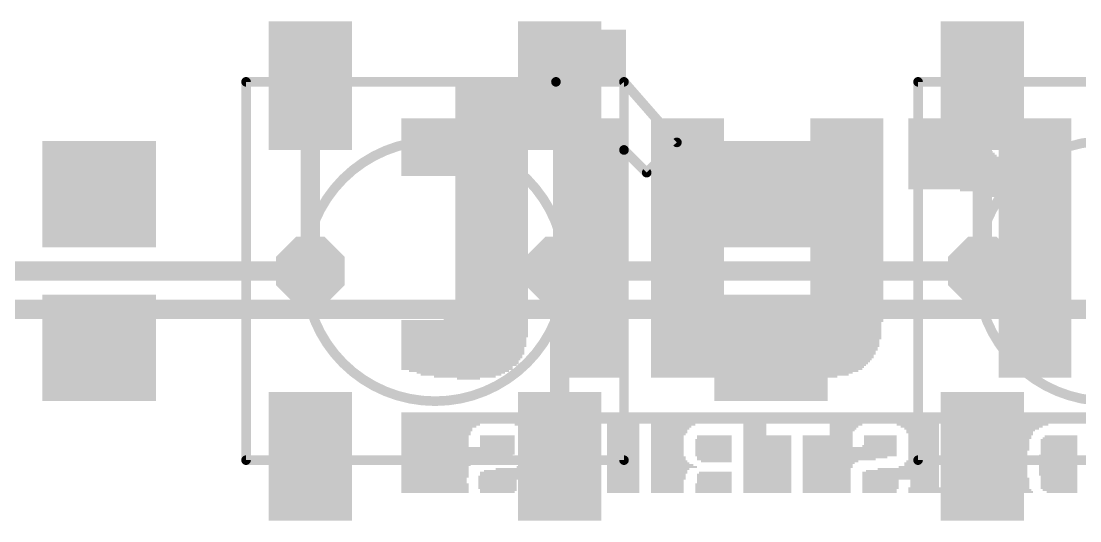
# Model space of a CAD drawing. Extents: x -0.4 to 69.2, y -1 to 53.5.
# Drawn here: x 15.61 to 29.61, y 23.88 to 30.48 of the extents above; entities that cross this region are included whole.
import ezdxf

# ---------------------------------------------------------------- set-up
doc = ezdxf.new("R2010")
doc.units = 0
for name, color, linetype in [('1', 12, 'CONTINUOUS'), ('16', 132, 'CONTINUOUS'), ('18', 110, 'CONTINUOUS'), ('21', 40, 'CONTINUOUS'), ('22', 6, 'CONTINUOUS'), ('29', 253, 'CONTINUOUS')]:
    doc.layers.add(name, color=color, linetype=linetype)

# ---------------------------------------------------------------- blocks, each defined once
blk = doc.blocks.new('RECT')
blk.add_solid([(-0.5, -0.5), (0.5, -0.5), (-0.5, 0.5), (0.5, 0.5)])
blk = doc.blocks.new('OCTAGONV')
at = {"const_width": 0.5}
blk.add_lwpolyline([(-0.25, -0.1036), (-0.25, 0.1036), (-0.1036, 0.25), (0.1036, 0.25), (0.25, 0.1036), (0.25, -0.1036), (0.1036, -0.25), (-0.1036, -0.25), (-0.25, -0.1036), (-0.25, 0.1036)], dxfattribs=at)

msp = doc.modelspace()

# ---------------------------------------------------------------- linework, layer by layer
at = {"layer": '1', "const_width": 0.254}
for points in [[(19.432, 29.628), (19.432, 27.178)], [(28.322, 29.628), (28.322, 27.178)], [(22.732, 24.728), (22.732, 27.178)], [(0, 26.67), (68.834, 26.67)]]:
    msp.add_lwpolyline(points, dxfattribs=at)
at = {"layer": '1', "const_width": 0.127}
for points in [[(19.4955, 29.628, 1), (19.3685, 29.628)], [(28.3855, 29.628, 1), (28.2585, 29.628)], [(19.3685, 27.178, 1), (19.4955, 27.178)], [(22.7955, 27.178, 1), (22.6685, 27.178)], [(28.2585, 27.178, 1), (28.3855, 27.178)], [(22.6685, 24.728, 1), (22.7955, 24.728)]]:
    msp.add_lwpolyline(points, format="xyb", dxfattribs=at)
at = {"layer": '16', "const_width": 0.254}
for points in [[(19.432, 27.178), (13.842, 27.178)], [(28.322, 27.178), (22.732, 27.178)]]:
    msp.add_lwpolyline(points, dxfattribs=at)
at = {"layer": '16', "const_width": 0.127}
for points in [[(19.432, 27.1145, 1), (19.432, 27.2415)], [(22.732, 27.2415, 1), (22.732, 27.1145)], [(28.322, 27.1145, 1), (28.322, 27.2415)]]:
    msp.add_lwpolyline(points, format="xyb", dxfattribs=at)
at = {"layer": '21'}
for points, const_width in [([(18.582, 24.678), (18.582, 29.678)], 0.127), ([(18.582, 29.678), (22.682, 29.678)], 0.127), ([(22.682, 29.678), (23.582, 29.678)], 0.127), ([(22.682, 29.678), (23.582, 28.778)], 0.127), ([(23.582, 29.678), (23.582, 28.778)], 0.127), ([(24.282, 28.878), (23.582, 29.678)], 0.127), ([(27.472, 24.678), (27.472, 29.678)], 0.127), ([(27.472, 29.678), (31.572, 29.678)], 0.127), ([(23.882, 28.478), (24.282, 28.878)], 0.127), ([(23.582, 28.778), (23.582, 24.678)], 0.127), ([(23.582, 28.778), (23.882, 28.478)], 0.127), ([(16.129, 27.178), (17.145, 27.178)], 0.2032), ([(25.019, 27.178), (26.035, 27.178)], 0.2032), ([(23.582, 24.678), (18.582, 24.678)], 0.127), ([(32.472, 24.678), (27.472, 24.678)], 0.127)]:
    msp.add_lwpolyline(points, dxfattribs=dict(at, const_width=const_width))
for points, const_width in [([(18.6137, 29.678, 1), (18.5503, 29.678)], 0.0635), ([(18.582, 29.7097, 1), (18.582, 29.6463)], 0.0635), ([(22.7045, 29.7005, 1), (22.6595, 29.6555)], 0.0635), ([(22.682, 29.7097, 1), (22.682, 29.6463)], 0.0635), ([(22.682, 29.6463, 1), (22.682, 29.7097)], 0.0635), ([(23.6059, 29.6989, 1), (23.5581, 29.6571)], 0.0635), ([(23.6137, 29.678, 1), (23.5503, 29.678)], 0.0635), ([(23.582, 29.6463, 1), (23.582, 29.7097)], 0.0635), ([(27.5038, 29.678, 1), (27.4403, 29.678)], 0.0635), ([(27.472, 29.7097, 1), (27.472, 29.6463)], 0.0635), ([(21.082, 25.4575, 1), (21.082, 28.8985, 1), (21.082, 25.4575)], 0.127), ([(24.2581, 28.8571, 1), (24.3059, 28.8989)], 0.0635), ([(24.3045, 28.8555, 1), (24.2595, 28.9005)], 0.0635), ([(29.972, 25.4575, 1), (29.972, 28.8985, 1), (29.972, 25.4575)], 0.127), ([(23.6045, 28.8005, 1), (23.5595, 28.7555)], 0.0635), ([(23.6137, 28.778, 1), (23.5503, 28.778)], 0.0635), ([(23.5503, 28.778, 1), (23.6137, 28.778)], 0.0635), ([(23.5595, 28.7555, 1), (23.6045, 28.8005)], 0.0635), ([(23.8595, 28.5005, 1), (23.9045, 28.4555)], 0.0635), ([(23.8595, 28.4555, 1), (23.9045, 28.5005)], 0.0635), ([(16.129, 27.2288, 1), (16.129, 27.1272)], 0.1016), ([(17.145, 27.1272, 1), (17.145, 27.2288)], 0.1016), ([(25.019, 27.2288, 1), (25.019, 27.1272)], 0.1016), ([(26.035, 27.1272, 1), (26.035, 27.2288)], 0.1016), ([(18.582, 24.7097, 1), (18.582, 24.6463)], 0.0635), ([(18.5503, 24.678, 1), (18.6137, 24.678)], 0.0635), ([(23.5503, 24.678, 1), (23.6137, 24.678)], 0.0635), ([(23.582, 24.6463, 1), (23.582, 24.7097)], 0.0635), ([(27.472, 24.7097, 1), (27.472, 24.6463)], 0.0635), ([(27.4403, 24.678, 1), (27.5038, 24.678)], 0.0635)]:
    msp.add_lwpolyline(points, format="xyb", dxfattribs=dict(at, const_width=const_width))

# ---------------------------------------------------------------- block references
at = {"layer": '1', "rotation": 90}
for p, xscale, yscale in [((19.432, 29.628), 1.5, 0.9), ((22.732, 29.628), 1.5, 0.9), ((28.322, 29.628), 1.5, 0.9), ((16.637, 28.194), 1.2, 1.3), ((25.527, 28.194), 1.2, 1.3), ((16.637, 26.162), 1.2, 1.3), ((25.527, 26.162), 1.2, 1.3), ((19.432, 24.728), 1.5, 0.9), ((22.732, 24.728), 1.5, 0.9), ((28.322, 24.728), 1.5, 0.9)]:
    msp.add_blockref('RECT', p, dxfattribs=dict(at, xscale=xscale, yscale=yscale))
at = {"layer": '18', "xscale": 0.9064, "yscale": 0.9064}
for p in [(19.432, 27.178), (19.432, 27.178), (22.732, 27.178), (22.732, 27.178), (28.322, 27.178), (28.322, 27.178)]:
    msp.add_blockref('OCTAGONV', p, dxfattribs=at)
at = {"layer": '22', "yscale": 0.0254, "rotation": 180}
for p, xscale in [((23.1267, 30.353), 0.9652), ((23.1267, 30.3276), 0.9652), ((23.1267, 30.3022), 0.9652), ((23.1267, 30.2768), 0.9652), ((23.1267, 30.2514), 0.9652), ((23.1267, 30.226), 0.9652), ((23.1267, 30.2006), 0.9652), ((23.1267, 30.1752), 0.9652), ((23.1267, 30.1498), 0.9652), ((23.1267, 30.1244), 0.9652), ((23.1267, 30.099), 0.9652), ((23.1267, 30.0736), 0.9652), ((23.1267, 30.0482), 0.9652), ((23.1267, 30.0228), 0.9652), ((23.1267, 29.9974), 0.9652), ((23.1267, 29.972), 0.9652), ((23.1267, 29.9466), 0.9652), ((23.1267, 29.9212), 0.9652), ((23.1267, 29.8958), 0.9652), ((23.1267, 29.8704), 0.9652), ((23.1267, 29.845), 0.9652), ((23.1267, 29.8196), 0.9652), ((23.1267, 29.7942), 0.9652), ((23.1267, 29.7688), 0.9652), ((23.1267, 29.7434), 0.9652), ((23.1267, 29.718), 0.9652), ((23.1267, 29.6926), 0.9652), ((21.8313, 29.6672), 0.9652), ((21.8313, 29.6418), 0.9652), ((21.8313, 29.6164), 0.9652), ((21.8313, 29.591), 0.9652), ((21.8313, 29.5656), 0.9652), ((21.8313, 29.5402), 0.9652), ((23.1267, 29.6672), 0.9652), ((21.8313, 29.5148), 0.9652), ((21.8313, 29.4894), 0.9652), ((21.8313, 29.464), 0.9652), ((21.8313, 29.4386), 0.9652), ((21.8313, 29.4132), 0.9652), ((21.8313, 29.3878), 0.9652), ((21.8313, 29.3624), 0.9652), ((21.8313, 29.337), 0.9652), ((21.8313, 29.3116), 0.9652), ((21.8313, 29.2862), 0.9652), ((21.8313, 29.2608), 0.9652), ((21.4757, 29.1846), 1.6764), ((21.4757, 29.1592), 1.6764), ((21.4757, 29.1338), 1.6764), ((21.8313, 29.2354), 0.9652), ((21.8313, 29.21), 0.9652), ((23.1267, 29.1846), 0.9652), ((23.1267, 29.1592), 0.9652), ((23.1267, 29.1338), 0.9652), ((24.4221, 29.1846), 0.9652), ((24.4221, 29.1592), 0.9652), ((24.4221, 29.1338), 0.9652), ((26.5303, 29.1846), 0.9652), ((26.5303, 29.1592), 0.9652), ((26.5303, 29.1338), 0.9652), ((27.6352, 29.1846), 0.5842), ((27.6479, 29.1592), 0.6096), ((27.686, 29.1338), 0.6858), ((29.0195, 29.1846), 0.9652), ((29.0195, 29.1592), 0.9652), ((29.0195, 29.1338), 0.9652), ((21.4757, 29.1084), 1.6764), ((21.4757, 29.083), 1.6764), ((21.4757, 29.0576), 1.6764), ((21.4757, 29.0322), 1.6764), ((21.4757, 29.0068), 1.6764), ((21.4757, 28.9814), 1.6764), ((23.1267, 29.1084), 0.9652), ((23.1267, 29.083), 0.9652), ((23.1267, 29.0576), 0.9652), ((23.1267, 29.0322), 0.9652), ((23.1267, 29.0068), 0.9652), ((23.1267, 28.9814), 0.9652), ((24.4221, 29.1084), 0.9652), ((24.4221, 29.083), 0.9652), ((24.4221, 29.0576), 0.9652), ((24.4221, 29.0322), 0.9652), ((24.4221, 29.0068), 0.9652), ((24.4221, 28.9814), 0.9652), ((26.5303, 29.1084), 0.9652), ((26.5303, 29.083), 0.9652), ((26.5303, 29.0576), 0.9652), ((26.5303, 29.0322), 0.9652), ((26.5303, 29.0068), 0.9652), ((26.5303, 28.9814), 0.9652), ((27.7114, 29.1084), 0.7366), ((27.7241, 29.083), 0.762), ((27.7495, 29.0576), 0.8128), ((27.7495, 29.0322), 0.8128), ((27.7622, 29.0068), 0.8382), ((27.7876, 28.9814), 0.889), ((29.0195, 29.1084), 0.9652), ((29.0195, 29.083), 0.9652), ((29.0195, 29.0576), 0.9652), ((29.0195, 29.0322), 0.9652), ((29.0195, 29.0068), 0.9652), ((29.0195, 28.9814), 0.9652), ((21.4757, 28.956), 1.6764), ((21.4757, 28.9306), 1.6764), ((21.4757, 28.9052), 1.6764), ((21.4757, 28.8798), 1.6764), ((21.4757, 28.8544), 1.6764), ((23.1267, 28.956), 0.9652), ((23.1267, 28.9306), 0.9652), ((23.1267, 28.9052), 0.9652), ((23.1267, 28.8798), 0.9652), ((23.1267, 28.8544), 0.9652), ((24.4221, 28.956), 0.9652), ((24.4221, 28.9306), 0.9652), ((24.4221, 28.9052), 0.9652), ((24.4221, 28.8798), 0.9652), ((24.4221, 28.8544), 0.9652), ((26.5303, 28.956), 0.9652), ((26.5303, 28.9306), 0.9652), ((26.5303, 28.9052), 0.9652), ((26.5303, 28.8798), 0.9652), ((26.5303, 28.8544), 0.9652), ((27.8003, 28.956), 0.9144), ((27.813, 28.9306), 0.9398), ((27.8257, 28.9052), 0.9652), ((27.8384, 28.8798), 0.9906), ((27.8511, 28.8544), 1.016), ((29.0195, 28.956), 0.9652), ((29.0195, 28.9306), 0.9652), ((29.0195, 28.9052), 0.9652), ((29.0195, 28.8798), 0.9652), ((29.0195, 28.8544), 0.9652), ((21.4757, 28.829), 1.6764), ((21.4757, 28.8036), 1.6764), ((21.4757, 28.7782), 1.6764), ((21.4757, 28.7528), 1.6764), ((21.4757, 28.7274), 1.6764), ((21.4757, 28.702), 1.6764), ((23.1267, 28.829), 0.9652), ((23.1267, 28.8036), 0.9652), ((23.1267, 28.7782), 0.9652), ((23.1267, 28.7528), 0.9652), ((23.1267, 28.7274), 0.9652), ((23.1267, 28.702), 0.9652), ((24.4221, 28.829), 0.9652), ((24.4221, 28.8036), 0.9652), ((24.4221, 28.7782), 0.9652), ((24.4221, 28.7528), 0.9652), ((24.4221, 28.7274), 0.9652), ((24.4221, 28.702), 0.9652), ((26.5303, 28.829), 0.9652), ((26.5303, 28.8036), 0.9652), ((26.5303, 28.7782), 0.9652), ((26.5303, 28.7528), 0.9652), ((26.5303, 28.7274), 0.9652), ((26.5303, 28.702), 0.9652), ((27.8638, 28.829), 1.0414), ((27.8765, 28.8036), 1.0668), ((27.8892, 28.7782), 1.0922), ((27.9019, 28.7528), 1.1176), ((27.9146, 28.7274), 1.143), ((27.9273, 28.702), 1.1684), ((29.0195, 28.829), 0.9652), ((29.0195, 28.8036), 0.9652), ((29.0195, 28.7782), 0.9652), ((29.0195, 28.7528), 0.9652), ((29.0195, 28.7274), 0.9652), ((29.0195, 28.702), 0.9652), ((21.4757, 28.6766), 1.6764), ((21.4757, 28.6512), 1.6764), ((21.4757, 28.6258), 1.6764), ((21.4757, 28.6004), 1.6764), ((21.4757, 28.575), 1.6764), ((23.1267, 28.6766), 0.9652), ((23.1267, 28.6512), 0.9652), ((23.1267, 28.6258), 0.9652), ((23.1267, 28.6004), 0.9652), ((23.1267, 28.575), 0.9652), ((24.4221, 28.6766), 0.9652), ((24.4221, 28.6512), 0.9652), ((24.4221, 28.6258), 0.9652), ((24.4221, 28.6004), 0.9652), ((24.4221, 28.575), 0.9652), ((26.5303, 28.6766), 0.9652), ((26.5303, 28.6512), 0.9652), ((26.5303, 28.6258), 0.9652), ((26.5303, 28.6004), 0.9652), ((26.5303, 28.575), 0.9652), ((28.4226, 28.6766), 2.159), ((28.4226, 28.6512), 2.159), ((28.4226, 28.6258), 2.159), ((28.4226, 28.6004), 2.159), ((28.4226, 28.575), 2.159), ((21.4757, 28.5496), 1.6764), ((21.4757, 28.5242), 1.6764), ((21.4757, 28.4988), 1.6764), ((21.4757, 28.4734), 1.6764), ((21.4757, 28.448), 1.6764), ((21.8313, 28.4226), 0.9652), ((23.1267, 28.5496), 0.9652), ((23.1267, 28.5242), 0.9652), ((23.1267, 28.4988), 0.9652), ((23.1267, 28.4734), 0.9652), ((23.1267, 28.448), 0.9652), ((23.1267, 28.4226), 0.9652), ((24.4221, 28.5496), 0.9652), ((24.4221, 28.5242), 0.9652), ((24.4221, 28.4988), 0.9652), ((24.4221, 28.4734), 0.9652), ((24.4221, 28.448), 0.9652), ((24.4221, 28.4226), 0.9652), ((26.5303, 28.5496), 0.9652), ((26.5303, 28.5242), 0.9652), ((26.5303, 28.4988), 0.9652), ((26.5303, 28.4734), 0.9652), ((26.5303, 28.448), 0.9652), ((26.5303, 28.4226), 0.9652), ((28.4226, 28.5496), 2.159), ((28.4226, 28.5242), 2.159), ((28.4226, 28.4988), 2.159), ((28.4226, 28.4734), 2.159), ((28.4226, 28.448), 2.159), ((28.4226, 28.4226), 2.159), ((21.8313, 28.3972), 0.9652), ((21.8313, 28.3718), 0.9652), ((21.8313, 28.3464), 0.9652), ((21.8313, 28.321), 0.9652), ((21.8313, 28.2956), 0.9652), ((23.1267, 28.3972), 0.9652), ((23.1267, 28.3718), 0.9652), ((23.1267, 28.3464), 0.9652), ((23.1267, 28.321), 0.9652), ((23.1267, 28.2956), 0.9652), ((24.4221, 28.3972), 0.9652), ((24.4221, 28.3718), 0.9652), ((24.4221, 28.3464), 0.9652), ((24.4221, 28.321), 0.9652), ((24.4221, 28.2956), 0.9652), ((26.5303, 28.3972), 0.9652), ((26.5303, 28.3718), 0.9652), ((26.5303, 28.3464), 0.9652), ((26.5303, 28.321), 0.9652), ((26.5303, 28.2956), 0.9652), ((28.4226, 28.3972), 2.159), ((28.4226, 28.3718), 2.159), ((28.4226, 28.3464), 2.159), ((28.4226, 28.321), 2.159), ((28.4226, 28.2956), 2.159), ((21.8313, 28.2702), 0.9652), ((21.8313, 28.2448), 0.9652), ((21.8313, 28.2194), 0.9652), ((21.8313, 28.194), 0.9652), ((21.8313, 28.1686), 0.9652), ((21.8313, 28.1432), 0.9652), ((23.1267, 28.2702), 0.9652), ((23.1267, 28.2448), 0.9652), ((23.1267, 28.2194), 0.9652), ((23.1267, 28.194), 0.9652), ((23.1267, 28.1686), 0.9652), ((23.1267, 28.1432), 0.9652), ((24.4221, 28.2702), 0.9652), ((24.4221, 28.2448), 0.9652), ((24.4221, 28.2194), 0.9652), ((24.4221, 28.194), 0.9652), ((24.4221, 28.1686), 0.9652), ((24.4221, 28.1432), 0.9652), ((26.5303, 28.2702), 0.9652), ((26.5303, 28.2448), 0.9652), ((26.5303, 28.2194), 0.9652), ((26.5303, 28.194), 0.9652), ((26.5303, 28.1686), 0.9652), ((26.5303, 28.1432), 0.9652), ((28.4226, 28.2702), 2.159), ((28.7655, 28.2448), 1.4732), ((28.8671, 28.2194), 1.27), ((28.8925, 28.194), 1.2192), ((28.9433, 28.1686), 1.1176), ((28.9941, 28.1432), 1.016), ((21.8313, 28.1178), 0.9652), ((21.8313, 28.0924), 0.9652), ((21.8313, 28.067), 0.9652), ((21.8313, 28.0416), 0.9652), ((21.8313, 28.0162), 0.9652), ((23.1267, 28.1178), 0.9652), ((23.1267, 28.0924), 0.9652), ((23.1267, 28.067), 0.9652), ((23.1267, 28.0416), 0.9652), ((23.1267, 28.0162), 0.9652), ((24.4221, 28.1178), 0.9652), ((24.4221, 28.0924), 0.9652), ((24.4221, 28.067), 0.9652), ((24.4221, 28.0416), 0.9652), ((24.4221, 28.0162), 0.9652), ((26.5303, 28.1178), 0.9652), ((26.5303, 28.0924), 0.9652), ((26.5303, 28.067), 0.9652), ((26.5303, 28.0416), 0.9652), ((26.5303, 28.0162), 0.9652), ((29.0068, 28.1178), 0.9906), ((29.0195, 28.0924), 0.9652), ((29.0195, 28.067), 0.9652), ((29.0195, 28.0416), 0.9652), ((29.0195, 28.0162), 0.9652), ((21.8313, 27.9908), 0.9652), ((21.8313, 27.9654), 0.9652), ((21.8313, 27.94), 0.9652), ((21.8313, 27.9146), 0.9652), ((21.8313, 27.8892), 0.9652), ((21.8313, 27.8638), 0.9652), ((23.1267, 27.9908), 0.9652), ((23.1267, 27.9654), 0.9652), ((23.1267, 27.94), 0.9652), ((23.1267, 27.9146), 0.9652), ((23.1267, 27.8892), 0.9652), ((23.1267, 27.8638), 0.9652), ((24.4221, 27.9908), 0.9652), ((24.4221, 27.9654), 0.9652), ((24.4221, 27.94), 0.9652), ((24.4221, 27.9146), 0.9652), ((24.4221, 27.8892), 0.9652), ((24.4221, 27.8638), 0.9652), ((26.5303, 27.9908), 0.9652), ((26.5303, 27.9654), 0.9652), ((26.5303, 27.94), 0.9652), ((26.5303, 27.9146), 0.9652), ((26.5303, 27.8892), 0.9652), ((26.5303, 27.8638), 0.9652), ((29.0195, 27.9908), 0.9652), ((29.0195, 27.9654), 0.9652), ((29.0195, 27.94), 0.9652), ((29.0195, 27.9146), 0.9652), ((29.0195, 27.8892), 0.9652), ((29.0195, 27.8638), 0.9652), ((21.8313, 27.8384), 0.9652), ((21.8313, 27.813), 0.9652), ((21.8313, 27.7876), 0.9652), ((21.8313, 27.7622), 0.9652), ((21.8313, 27.7368), 0.9652), ((23.1267, 27.8384), 0.9652), ((23.1267, 27.813), 0.9652), ((23.1267, 27.7876), 0.9652), ((23.1267, 27.7622), 0.9652), ((23.1267, 27.7368), 0.9652), ((24.4221, 27.8384), 0.9652), ((24.4221, 27.813), 0.9652), ((24.4221, 27.7876), 0.9652), ((24.4221, 27.7622), 0.9652), ((24.4221, 27.7368), 0.9652), ((26.5303, 27.8384), 0.9652), ((26.5303, 27.813), 0.9652), ((26.5303, 27.7876), 0.9652), ((26.5303, 27.7622), 0.9652), ((26.5303, 27.7368), 0.9652), ((29.0195, 27.8384), 0.9652), ((29.0195, 27.813), 0.9652), ((29.0195, 27.7876), 0.9652), ((29.0195, 27.7622), 0.9652), ((29.0195, 27.7368), 0.9652), ((21.8313, 27.7114), 0.9652), ((21.8313, 27.686), 0.9652), ((21.8313, 27.6606), 0.9652), ((21.8313, 27.6352), 0.9652), ((21.8313, 27.6098), 0.9652), ((21.8313, 27.5844), 0.9652), ((23.1267, 27.7114), 0.9652), ((23.1267, 27.686), 0.9652), ((23.1267, 27.6606), 0.9652), ((23.1267, 27.6352), 0.9652), ((23.1267, 27.6098), 0.9652), ((23.1267, 27.5844), 0.9652), ((24.4221, 27.7114), 0.9652), ((24.4221, 27.686), 0.9652), ((24.4221, 27.6606), 0.9652), ((24.4221, 27.6352), 0.9652), ((24.4221, 27.6098), 0.9652), ((24.4221, 27.5844), 0.9652), ((26.5303, 27.7114), 0.9652), ((26.5303, 27.686), 0.9652), ((26.5303, 27.6606), 0.9652), ((26.5303, 27.6352), 0.9652), ((26.5303, 27.6098), 0.9652), ((26.5303, 27.5844), 0.9652), ((29.0195, 27.7114), 0.9652), ((29.0195, 27.686), 0.9652), ((29.0195, 27.6606), 0.9652), ((29.0195, 27.6352), 0.9652), ((29.0195, 27.6098), 0.9652), ((29.0195, 27.5844), 0.9652), ((21.8313, 27.559), 0.9652), ((21.8313, 27.5336), 0.9652), ((21.8313, 27.5082), 0.9652), ((21.8313, 27.4828), 0.9652), ((21.8313, 27.4574), 0.9652), ((23.1267, 27.559), 0.9652), ((23.1267, 27.5336), 0.9652), ((23.1267, 27.5082), 0.9652), ((23.1267, 27.4828), 0.9652), ((23.1267, 27.4574), 0.9652), ((24.4221, 27.559), 0.9652), ((24.4221, 27.5336), 0.9652), ((24.4221, 27.5082), 0.9652), ((24.4221, 27.4828), 0.9652), ((24.4221, 27.4574), 0.9652), ((26.5303, 27.559), 0.9652), ((26.5303, 27.5336), 0.9652), ((26.5303, 27.5082), 0.9652), ((26.5303, 27.4828), 0.9652), ((26.5303, 27.4574), 0.9652), ((29.0195, 27.559), 0.9652), ((29.0195, 27.5336), 0.9652), ((29.0195, 27.5082), 0.9652), ((29.0195, 27.4828), 0.9652), ((29.0195, 27.4574), 0.9652), ((21.8313, 27.432), 0.9652), ((21.8313, 27.4066), 0.9652), ((21.8313, 27.3812), 0.9652), ((21.8313, 27.3558), 0.9652), ((21.8313, 27.3304), 0.9652), ((21.8313, 27.305), 0.9652), ((23.1267, 27.432), 0.9652), ((23.1267, 27.4066), 0.9652), ((23.1267, 27.3812), 0.9652), ((23.1267, 27.3558), 0.9652), ((23.1267, 27.3304), 0.9652), ((23.1267, 27.305), 0.9652), ((24.4221, 27.432), 0.9652), ((24.4221, 27.4066), 0.9652), ((24.4221, 27.3812), 0.9652), ((24.4221, 27.3558), 0.9652), ((24.4221, 27.3304), 0.9652), ((24.4221, 27.305), 0.9652), ((26.5303, 27.432), 0.9652), ((26.5303, 27.4066), 0.9652), ((26.5303, 27.3812), 0.9652), ((26.5303, 27.3558), 0.9652), ((26.5303, 27.3304), 0.9652), ((26.5303, 27.305), 0.9652), ((29.0195, 27.432), 0.9652), ((29.0195, 27.4066), 0.9652), ((29.0195, 27.3812), 0.9652), ((29.0195, 27.3558), 0.9652), ((29.0195, 27.3304), 0.9652), ((29.0195, 27.305), 0.9652), ((21.8313, 27.2796), 0.9652), ((21.8313, 27.2542), 0.9652), ((21.8313, 27.2288), 0.9652), ((21.8313, 27.2034), 0.9652), ((21.8313, 27.178), 0.9652), ((23.1267, 27.2796), 0.9652), ((23.1267, 27.2542), 0.9652), ((23.1267, 27.2288), 0.9652), ((23.1267, 27.2034), 0.9652), ((23.1267, 27.178), 0.9652), ((24.4221, 27.2796), 0.9652), ((24.4221, 27.2542), 0.9652), ((24.4221, 27.2288), 0.9652), ((24.4221, 27.2034), 0.9652), ((24.4221, 27.178), 0.9652), ((26.5303, 27.2796), 0.9652), ((26.5303, 27.2542), 0.9652), ((26.5303, 27.2288), 0.9652), ((26.5303, 27.2034), 0.9652), ((26.5303, 27.178), 0.9652), ((29.0195, 27.2796), 0.9652), ((29.0195, 27.2542), 0.9652), ((29.0195, 27.2288), 0.9652), ((29.0195, 27.2034), 0.9652), ((29.0195, 27.178), 0.9652), ((21.8313, 27.1526), 0.9652), ((21.8313, 27.1272), 0.9652), ((21.8313, 27.1018), 0.9652), ((21.8313, 27.0764), 0.9652), ((21.8313, 27.051), 0.9652), ((21.8313, 27.0256), 0.9652), ((23.1267, 27.1526), 0.9652), ((23.1267, 27.1272), 0.9652), ((23.1267, 27.1018), 0.9652), ((23.1267, 27.0764), 0.9652), ((23.1267, 27.051), 0.9652), ((23.1267, 27.0256), 0.9652), ((24.4221, 27.1526), 0.9652), ((24.4221, 27.1272), 0.9652), ((24.4221, 27.1018), 0.9652), ((24.4221, 27.0764), 0.9652), ((24.4221, 27.051), 0.9652), ((24.4221, 27.0256), 0.9652), ((26.5303, 27.1526), 0.9652), ((26.5303, 27.1272), 0.9652), ((26.5303, 27.1018), 0.9652), ((26.5303, 27.0764), 0.9652), ((26.5303, 27.051), 0.9652), ((26.5303, 27.0256), 0.9652), ((29.0195, 27.1526), 0.9652), ((29.0195, 27.1272), 0.9652), ((29.0195, 27.1018), 0.9652), ((29.0195, 27.0764), 0.9652), ((29.0195, 27.051), 0.9652), ((29.0195, 27.0256), 0.9652), ((21.8313, 27.0002), 0.9652), ((21.8313, 26.9748), 0.9652), ((21.8313, 26.9494), 0.9652), ((21.8313, 26.924), 0.9652), ((21.8313, 26.8986), 0.9652), ((23.1267, 27.0002), 0.9652), ((23.1267, 26.9748), 0.9652), ((23.1267, 26.9494), 0.9652), ((23.1267, 26.924), 0.9652), ((23.1267, 26.8986), 0.9652), ((24.4221, 27.0002), 0.9652), ((24.4221, 26.9748), 0.9652), ((24.4221, 26.9494), 0.9652), ((24.4221, 26.924), 0.9652), ((24.4221, 26.8986), 0.9652), ((26.5303, 27.0002), 0.9652), ((26.5303, 26.9748), 0.9652), ((26.5303, 26.9494), 0.9652), ((26.5303, 26.924), 0.9652), ((26.5303, 26.8986), 0.9652), ((29.0195, 27.0002), 0.9652), ((29.0195, 26.9748), 0.9652), ((29.0195, 26.9494), 0.9652), ((29.0195, 26.924), 0.9652), ((29.0195, 26.8986), 0.9652), ((21.8313, 26.8732), 0.9652), ((21.8313, 26.8478), 0.9652), ((21.8313, 26.8224), 0.9652), ((21.8313, 26.797), 0.9652), ((21.8313, 26.7716), 0.9652), ((21.8313, 26.7462), 0.9652), ((23.1267, 26.8732), 0.9652), ((23.1267, 26.8478), 0.9652), ((23.1267, 26.8224), 0.9652), ((23.1267, 26.797), 0.9652), ((23.1267, 26.7716), 0.9652), ((23.1267, 26.7462), 0.9652), ((24.4221, 26.8732), 0.9652), ((24.4221, 26.8478), 0.9652), ((24.4221, 26.8224), 0.9652), ((24.4221, 26.797), 0.9652), ((24.4221, 26.7716), 0.9652), ((24.4221, 26.7462), 0.9652), ((26.5176, 26.797), 0.9906), ((26.5176, 26.7716), 0.9906), ((26.5176, 26.7462), 0.9906), ((26.5303, 26.8732), 0.9652), ((26.5303, 26.8478), 0.9652), ((26.5303, 26.8224), 0.9652), ((29.0195, 26.8732), 0.9652), ((29.0195, 26.8478), 0.9652), ((29.0195, 26.8224), 0.9652), ((29.0195, 26.797), 0.9652), ((29.0195, 26.7716), 0.9652), ((29.0195, 26.7462), 0.9652), ((21.8186, 26.67), 0.9906), ((21.8186, 26.6446), 0.9906), ((21.8186, 26.6192), 0.9906), ((21.8313, 26.7208), 0.9652), ((21.8313, 26.6954), 0.9652), ((23.1267, 26.7208), 0.9652), ((23.1267, 26.6954), 0.9652), ((23.1267, 26.67), 0.9652), ((23.1267, 26.6446), 0.9652), ((23.1267, 26.6192), 0.9652), ((24.4221, 26.7208), 0.9652), ((24.4221, 26.6954), 0.9652), ((24.4348, 26.67), 0.9906), ((24.4729, 26.6446), 1.0668), ((24.4983, 26.6192), 1.1176), ((26.4922, 26.6192), 1.0414), ((26.5049, 26.67), 1.016), ((26.5049, 26.6446), 1.016), ((26.5176, 26.7208), 0.9906), ((26.5176, 26.6954), 0.9906), ((29.0195, 26.7208), 0.9652), ((29.0195, 26.6954), 0.9652), ((29.0195, 26.67), 0.9652), ((29.0195, 26.6446), 0.9652), ((29.0195, 26.6192), 0.9652), ((21.4757, 26.5176), 1.6764), ((21.4757, 26.4922), 1.6764), ((21.4757, 26.4668), 1.6764), ((21.7551, 26.543), 1.1176), ((21.7932, 26.5684), 1.0414), ((21.8059, 26.5938), 1.016), ((23.1267, 26.5938), 0.9652), ((23.1267, 26.5684), 0.9652), ((23.1267, 26.543), 0.9652), ((23.1267, 26.5176), 0.9652), ((23.1267, 26.4922), 0.9652), ((23.1267, 26.4668), 0.9652), ((24.5491, 26.5938), 1.2192), ((24.5999, 26.5684), 1.3208), ((25.4762, 26.543), 3.0734), ((25.4762, 26.5176), 3.0734), ((25.4635, 26.4922), 3.048), ((25.4635, 26.4668), 3.048), ((26.4414, 26.5684), 1.143), ((26.4795, 26.5938), 1.0668), ((29.0195, 26.5938), 0.9652), ((29.0195, 26.5684), 0.9652), ((29.0195, 26.543), 0.9652), ((29.0195, 26.5176), 0.9652), ((29.0195, 26.4922), 0.9652), ((29.0195, 26.4668), 0.9652), ((21.4757, 26.4414), 1.6764), ((21.4757, 26.416), 1.6764), ((21.4757, 26.3906), 1.6764), ((21.4757, 26.3652), 1.6764), ((21.4757, 26.3398), 1.6764), ((23.1267, 26.4414), 0.9652), ((23.1267, 26.416), 0.9652), ((23.1267, 26.3906), 0.9652), ((23.1267, 26.3652), 0.9652), ((23.1267, 26.3398), 0.9652), ((25.4635, 26.4414), 3.048), ((25.4635, 26.416), 3.048), ((25.4635, 26.3906), 3.048), ((25.4635, 26.3652), 3.048), ((25.4635, 26.3398), 3.048), ((29.0195, 26.4414), 0.9652), ((29.0195, 26.416), 0.9652), ((29.0195, 26.3906), 0.9652), ((29.0195, 26.3652), 0.9652), ((29.0195, 26.3398), 0.9652), ((21.4757, 26.3144), 1.6764), ((21.463, 26.289), 1.651), ((21.463, 26.2636), 1.651), ((21.463, 26.2382), 1.651), ((21.463, 26.2128), 1.651), ((21.463, 26.1874), 1.651), ((23.1267, 26.3144), 0.9652), ((23.1267, 26.289), 0.9652), ((23.1267, 26.2636), 0.9652), ((23.1267, 26.2382), 0.9652), ((23.1267, 26.2128), 0.9652), ((23.1267, 26.1874), 0.9652), ((25.4635, 26.3144), 3.048), ((25.4635, 26.289), 3.048), ((25.4508, 26.2636), 3.0226), ((25.4508, 26.2382), 3.0226), ((25.4508, 26.2128), 3.0226), ((24.4221, 26.1874), 0.9652), ((25.9461, 26.1874), 2.032), ((29.0195, 26.3144), 0.9652), ((29.0195, 26.289), 0.9652), ((29.0195, 26.2636), 0.9652), ((29.0195, 26.2382), 0.9652), ((29.0195, 26.2128), 0.9652), ((29.0195, 26.1874), 0.9652), ((21.4503, 26.162), 1.6256), ((21.4503, 26.1366), 1.6256), ((21.4503, 26.1112), 1.6256), ((21.4503, 26.0858), 1.6256), ((21.4376, 26.0604), 1.6002), ((23.1267, 26.162), 0.9652), ((23.1267, 26.1366), 0.9652), ((23.1267, 26.1112), 0.9652), ((23.1267, 26.0858), 0.9652), ((23.1267, 26.0604), 0.9652), ((24.4221, 26.162), 0.9652), ((24.4221, 26.1366), 0.9652), ((24.4221, 26.1112), 0.9652), ((24.4221, 26.0858), 0.9652), ((24.4221, 26.0604), 0.9652), ((25.9461, 26.162), 1.9812), ((25.9715, 26.1366), 1.9304), ((25.9588, 26.1112), 1.905), ((25.9842, 26.0858), 1.8542), ((25.9842, 26.0604), 1.8034), ((29.0195, 26.162), 0.9652), ((29.0195, 26.1366), 0.9652), ((29.0195, 26.1112), 0.9652), ((29.0195, 26.0858), 0.9652), ((29.0195, 26.0604), 0.9652), ((21.4376, 26.035), 1.6002), ((21.4249, 26.0096), 1.5748), ((21.4122, 25.9842), 1.5494), ((21.4122, 25.9588), 1.5494), ((21.3995, 25.9334), 1.524), ((21.3741, 25.908), 1.4732), ((23.1267, 26.035), 0.9652), ((23.1267, 26.0096), 0.9652), ((23.1267, 25.9842), 0.9652), ((23.1267, 25.9588), 0.9652), ((23.1267, 25.9334), 0.9652), ((23.1267, 25.908), 0.9652), ((24.4221, 26.035), 0.9652), ((24.4221, 26.0096), 0.9652), ((24.4221, 25.9842), 0.9652), ((24.4221, 25.9588), 0.9652), ((24.4221, 25.9334), 0.9652), ((24.4221, 25.908), 0.9652), ((25.9969, 26.035), 1.778), ((26.0096, 26.0096), 1.7018), ((26.0096, 25.9842), 1.651), ((26.0096, 25.9588), 1.6002), ((26.0096, 25.9334), 1.5494), ((26.0223, 25.908), 1.4732), ((29.0195, 26.035), 0.9652), ((29.0195, 26.0096), 0.9652), ((29.0195, 25.9842), 0.9652), ((29.0195, 25.9588), 0.9652), ((29.0195, 25.9334), 0.9652), ((29.0195, 25.908), 0.9652), ((21.3741, 25.8826), 1.4732), ((21.3995, 25.8572), 1.3208), ((21.4249, 25.8318), 1.1684), ((21.4249, 25.8064), 1.0668), ((21.4757, 25.781), 0.8128), ((23.1267, 25.8826), 0.9652), ((23.1267, 25.8572), 0.9652), ((23.1267, 25.8318), 0.9652), ((23.1267, 25.8064), 0.9652), ((23.1267, 25.781), 0.9652), ((24.4221, 25.8826), 0.9652), ((24.4221, 25.8572), 0.9652), ((24.4221, 25.8318), 0.9652), ((24.4221, 25.8064), 0.9652), ((24.4221, 25.781), 0.9652), ((26.0223, 25.8826), 1.4224), ((26.0223, 25.8572), 1.3208), ((26.0223, 25.8318), 1.1684), ((26.0096, 25.8064), 1.0922), ((26.0096, 25.781), 0.7874), ((29.0195, 25.8826), 0.9652), ((29.0195, 25.8572), 0.9652), ((29.0195, 25.8318), 0.9652), ((29.0195, 25.8064), 0.9652), ((29.0195, 25.781), 0.9652), ((21.5265, 25.7556), 0.3048), ((31.242, 25.2984), 21.209), ((31.242, 25.273), 21.209), ((31.242, 25.2476), 21.209), ((31.242, 25.2222), 21.209), ((31.242, 25.1968), 21.209), ((31.242, 25.1714), 21.209), ((21.1582, 25.146), 1.0414), ((21.1328, 25.1206), 0.9906), ((21.1074, 25.0952), 0.9398), ((21.1074, 25.0698), 0.9398), ((22.3901, 25.146), 0.508), ((22.4155, 25.1206), 0.4572), ((22.4409, 25.0952), 0.4064), ((22.4536, 25.0698), 0.381), ((23.5712, 25.146), 0.4318), ((23.5712, 25.1206), 0.4318), ((23.5712, 25.0952), 0.4318), ((23.5712, 25.0698), 0.4318), ((24.2316, 25.146), 0.5842), ((24.2062, 25.1206), 0.5334), ((24.1935, 25.0952), 0.508), ((24.1808, 25.0698), 0.4826), ((25.3111, 25.146), 0.3048), ((25.3111, 25.1206), 0.3048), ((25.3111, 25.0952), 0.3048), ((25.3111, 25.0698), 0.3048), ((26.5176, 25.146), 0.4318), ((26.4922, 25.1206), 0.381), ((26.4795, 25.0952), 0.3556), ((26.4668, 25.0698), 0.3302), ((27.4701, 25.146), 0.5588), ((27.4955, 25.1206), 0.508), ((27.5209, 25.0952), 0.4572), ((27.5336, 25.0698), 0.4318), ((28.1432, 25.146), 0.4826), ((28.1432, 25.1206), 0.4826), ((28.1432, 25.0952), 0.4826), ((28.1432, 25.0698), 0.4826), ((28.8671, 25.146), 0.6604), ((28.829, 25.1206), 0.5842), ((28.8036, 25.0952), 0.5334), ((28.7782, 25.0698), 0.4826), ((21.0947, 25.0444), 0.9144), ((21.0947, 25.019), 0.9144), ((21.082, 24.9936), 0.889), ((21.082, 24.9682), 0.889), ((21.082, 24.9428), 0.889), ((21.082, 24.9174), 0.889), ((21.9075, 24.9936), 0.4572), ((21.9075, 24.9682), 0.4572), ((21.9075, 24.9428), 0.4572), ((21.9075, 24.9174), 0.4572), ((22.4536, 25.0444), 0.381), ((22.4536, 25.019), 0.381), ((22.7203, 24.9936), 0.9144), ((22.733, 24.9682), 0.889), ((22.733, 24.9428), 0.889), ((22.733, 24.9174), 0.889), ((23.5712, 25.0444), 0.4318), ((23.5712, 25.019), 0.4318), ((23.5712, 24.9936), 0.4318), ((23.5712, 24.9682), 0.4318), ((23.5712, 24.9428), 0.4318), ((23.5712, 24.9174), 0.4318), ((24.1808, 25.0444), 0.4826), ((24.1681, 25.019), 0.4572), ((24.1554, 24.9936), 0.4318), ((24.1554, 24.9682), 0.4318), ((24.1554, 24.9428), 0.4318), ((24.1554, 24.9174), 0.4318), ((24.765, 24.9428), 0.4826), ((24.765, 24.9174), 0.4826), ((24.7777, 24.9936), 0.4572), ((24.7777, 24.9682), 0.4572), ((25.3111, 25.0444), 0.3048), ((25.3111, 25.019), 0.3048), ((25.4762, 24.9936), 0.635), ((25.4762, 24.9682), 0.635), ((25.4762, 24.9428), 0.635), ((25.4762, 24.9174), 0.635), ((26.2763, 24.9936), 0.6604), ((26.2763, 24.9682), 0.6604), ((26.2763, 24.9428), 0.6604), ((26.2763, 24.9174), 0.6604), ((26.4541, 25.0444), 0.3048), ((26.4541, 25.019), 0.3048), ((26.9748, 24.9936), 0.4318), ((26.9748, 24.9682), 0.4318), ((26.9748, 24.9428), 0.4318), ((26.9748, 24.9174), 0.4318), ((27.5336, 25.0444), 0.4318), ((27.5463, 25.019), 0.4064), ((27.5463, 24.9936), 0.4064), ((27.5463, 24.9682), 0.4064), ((27.5463, 24.9428), 0.4064), ((27.5463, 24.9174), 0.4064), ((28.1432, 25.0444), 0.4826), ((28.1432, 25.019), 0.4826), ((28.1432, 24.9936), 0.4826), ((28.1432, 24.9682), 0.4826), ((28.1432, 24.9428), 0.4826), ((28.1432, 24.9174), 0.4826), ((28.7655, 25.0444), 0.4572), ((28.7655, 25.019), 0.4572), ((28.7528, 24.9936), 0.4318), ((28.7528, 24.9682), 0.4318), ((28.7401, 24.9428), 0.4064), ((28.7401, 24.9174), 0.4064), ((29.337, 24.9428), 0.4826), ((29.337, 24.9174), 0.4826), ((29.3497, 24.9682), 0.4572), ((29.3624, 24.9936), 0.4318), ((21.082, 24.892), 0.889), ((21.082, 24.8666), 0.889), ((21.3868, 24.8412), 1.4986), ((21.3868, 24.8158), 1.4986), ((21.3868, 24.7904), 1.4986), ((21.9075, 24.892), 0.4572), ((21.9075, 24.8666), 0.4572), ((22.733, 24.892), 0.889), ((22.733, 24.8666), 0.889), ((22.733, 24.8412), 0.889), ((22.733, 24.8158), 0.889), ((22.733, 24.7904), 0.889), ((23.5712, 24.892), 0.4318), ((23.5712, 24.8666), 0.4318), ((23.5712, 24.8412), 0.4318), ((23.5712, 24.8158), 0.4318), ((23.5712, 24.7904), 0.4318), ((24.1554, 24.892), 0.4318), ((24.1554, 24.8666), 0.4318), ((24.1554, 24.8412), 0.4318), ((24.1554, 24.8158), 0.4318), ((24.1554, 24.7904), 0.4318), ((24.765, 24.892), 0.4826), ((24.765, 24.8666), 0.4826), ((24.765, 24.8412), 0.4826), ((24.765, 24.8158), 0.4826), ((24.765, 24.7904), 0.4826), ((25.4762, 24.892), 0.635), ((25.4762, 24.8666), 0.635), ((25.4762, 24.8412), 0.635), ((25.4762, 24.8158), 0.635), ((25.4762, 24.7904), 0.635), ((26.2763, 24.892), 0.6604), ((26.2763, 24.8666), 0.6604), ((26.5684, 24.8412), 1.2446), ((26.5684, 24.8158), 1.2446), ((26.5684, 24.7904), 1.2446), ((26.9621, 24.8666), 0.4572), ((26.9748, 24.892), 0.4318), ((27.5463, 24.892), 0.4064), ((27.5463, 24.8666), 0.4064), ((27.5463, 24.8412), 0.4064), ((27.5463, 24.8158), 0.4064), ((27.5463, 24.7904), 0.4064), ((28.1432, 24.892), 0.4826), ((28.1432, 24.8666), 0.4826), ((28.1432, 24.8412), 0.4826), ((28.1432, 24.8158), 0.4826), ((28.1432, 24.7904), 0.4826), ((28.7401, 24.892), 0.4064), ((28.7401, 24.8666), 0.4064), ((28.7401, 24.8412), 0.4064), ((28.7401, 24.8158), 0.4064), ((28.7274, 24.7904), 0.381), ((29.337, 24.892), 0.4826), ((29.337, 24.8666), 0.4826), ((29.337, 24.8412), 0.4826), ((29.337, 24.8158), 0.4826), ((29.337, 24.7904), 0.4826), ((21.3868, 24.765), 1.4986), ((21.3741, 24.7396), 1.4732), ((21.336, 24.7142), 1.397), ((21.2471, 24.6888), 1.2192), ((21.1328, 24.6634), 0.9906), ((21.1074, 24.638), 0.9398), ((22.479, 24.638), 0.4826), ((22.7203, 24.7142), 0.9144), ((22.4917, 24.6888), 0.4572), ((22.4917, 24.6634), 0.4572), ((22.733, 24.765), 0.889), ((22.733, 24.7396), 0.889), ((23.5712, 24.765), 0.4318), ((23.5712, 24.7396), 0.4318), ((23.5712, 24.7142), 0.4318), ((23.5712, 24.6888), 0.4318), ((23.5712, 24.6634), 0.4318), ((23.5712, 24.638), 0.4318), ((24.1554, 24.765), 0.4318), ((24.1554, 24.7396), 0.4318), ((24.1681, 24.7142), 0.4572), ((24.1681, 24.6888), 0.4572), ((24.1808, 24.6634), 0.4826), ((24.1935, 24.638), 0.508), ((24.765, 24.765), 0.4826), ((24.765, 24.7396), 0.4826), ((24.7777, 24.7142), 0.4572), ((24.7777, 24.6888), 0.4572), ((24.8031, 24.6634), 0.4064), ((25.4762, 24.765), 0.635), ((25.4762, 24.7396), 0.635), ((25.4762, 24.7142), 0.635), ((25.4762, 24.6888), 0.635), ((25.4762, 24.6634), 0.635), ((25.4762, 24.638), 0.635), ((26.5684, 24.765), 1.2446), ((26.5684, 24.7396), 1.2446), ((26.5049, 24.7142), 1.1176), ((26.4287, 24.6888), 0.9652), ((26.3144, 24.6634), 0.7366), ((26.289, 24.638), 0.6858), ((27.5209, 24.638), 0.4572), ((27.5336, 24.6634), 0.4318), ((27.5463, 24.765), 0.4064), ((27.5463, 24.7396), 0.4064), ((27.5463, 24.7142), 0.4064), ((27.5463, 24.6888), 0.4064), ((28.1432, 24.765), 0.4826), ((28.1432, 24.7396), 0.4826), ((28.1432, 24.7142), 0.4826), ((28.1432, 24.6888), 0.4826), ((28.1432, 24.6634), 0.4826), ((28.1432, 24.638), 0.4826), ((28.7274, 24.765), 0.381), ((28.7274, 24.7396), 0.381), ((28.7274, 24.7142), 0.381), ((28.7274, 24.6888), 0.381), ((28.7274, 24.6634), 0.381), ((28.7274, 24.638), 0.381), ((29.3243, 24.7396), 0.508), ((29.3243, 24.7142), 0.508), ((29.3243, 24.6888), 0.508), ((29.3243, 24.6634), 0.508), ((29.3243, 24.638), 0.508), ((29.337, 24.765), 0.4826), ((21.0947, 24.6126), 0.9144), ((21.082, 24.5872), 0.889), ((21.082, 24.5618), 0.889), ((21.082, 24.5364), 0.889), ((21.082, 24.511), 0.889), ((22.4282, 24.511), 1.4986), ((22.4536, 24.5364), 1.4478), ((22.5298, 24.5618), 1.2954), ((22.4409, 24.5872), 0.5588), ((22.479, 24.6126), 0.4826), ((23.5712, 24.6126), 0.4318), ((23.5712, 24.5872), 0.4318), ((23.5712, 24.5618), 0.4318), ((23.5712, 24.5364), 0.4318), ((23.5712, 24.511), 0.4318), ((24.2189, 24.6126), 0.5588), ((24.2443, 24.5872), 0.6096), ((24.1935, 24.5618), 0.508), ((24.1808, 24.5364), 0.4826), ((24.1808, 24.511), 0.4826), ((24.7904, 24.511), 0.4318), ((25.4762, 24.6126), 0.635), ((25.4762, 24.5872), 0.635), ((25.4762, 24.5618), 0.635), ((25.4762, 24.5364), 0.635), ((25.4762, 24.511), 0.635), ((26.2763, 24.6126), 0.6604), ((26.2763, 24.5872), 0.6604), ((26.2636, 24.5618), 0.635), ((26.2636, 24.5364), 0.635), ((26.2636, 24.511), 0.635), ((27.2415, 24.511), 1.016), ((27.2669, 24.5364), 0.9652), ((27.3431, 24.5618), 0.8128), ((27.4828, 24.5872), 0.5334), ((27.5209, 24.6126), 0.4572), ((28.1432, 24.6126), 0.4826), ((28.1432, 24.5872), 0.4826), ((28.1432, 24.5618), 0.4826), ((28.1432, 24.5364), 0.4826), ((28.1432, 24.511), 0.4826), ((28.7274, 24.6126), 0.381), ((28.7274, 24.5872), 0.381), ((28.7274, 24.5618), 0.381), ((28.7274, 24.5364), 0.381), ((28.7274, 24.511), 0.381), ((29.3243, 24.6126), 0.508), ((29.3243, 24.5872), 0.508), ((29.3243, 24.5618), 0.508), ((29.3243, 24.5364), 0.508), ((29.3243, 24.511), 0.508), ((21.082, 24.4856), 0.889), ((21.082, 24.4602), 0.889), ((21.0693, 24.4348), 0.8636), ((21.0693, 24.4094), 0.8636), ((21.0693, 24.384), 0.8636), ((21.082, 24.3586), 0.889), ((22.4155, 24.4602), 1.524), ((22.4155, 24.4348), 1.524), ((21.9075, 24.4094), 0.508), ((21.9075, 24.384), 0.508), ((21.9075, 24.3586), 0.508), ((22.4282, 24.4856), 1.4986), ((22.7457, 24.4094), 0.8636), ((22.7457, 24.384), 0.8636), ((22.7457, 24.3586), 0.8636), ((23.5712, 24.4856), 0.4318), ((23.5712, 24.4602), 0.4318), ((23.5712, 24.4348), 0.4318), ((23.5712, 24.4094), 0.4318), ((23.5712, 24.384), 0.4318), ((23.5712, 24.3586), 0.4318), ((24.1681, 24.4856), 0.4572), ((24.1681, 24.4602), 0.4572), ((24.1681, 24.4348), 0.4572), ((24.1554, 24.4094), 0.4318), ((24.1554, 24.384), 0.4318), ((24.1554, 24.3586), 0.4318), ((24.765, 24.3586), 0.4826), ((24.7777, 24.4856), 0.4572), ((24.7777, 24.4602), 0.4572), ((24.7777, 24.4348), 0.4572), ((24.7777, 24.4094), 0.4572), ((24.7777, 24.384), 0.4572), ((25.4762, 24.4856), 0.635), ((25.4762, 24.4602), 0.635), ((25.4762, 24.4348), 0.635), ((25.4762, 24.4094), 0.635), ((25.4762, 24.384), 0.635), ((25.4762, 24.3586), 0.635), ((26.2636, 24.4856), 0.635), ((26.2636, 24.4602), 0.635), ((26.2636, 24.4348), 0.635), ((26.2636, 24.4094), 0.635), ((26.2636, 24.384), 0.635), ((26.2636, 24.3586), 0.635), ((27.2415, 24.4856), 1.016), ((27.2415, 24.4602), 1.016), ((27.2415, 24.4348), 1.016), ((26.9748, 24.4094), 0.4826), ((26.9748, 24.384), 0.4826), ((26.9748, 24.3586), 0.4826), ((27.559, 24.4094), 0.381), ((27.559, 24.384), 0.381), ((27.559, 24.3586), 0.381), ((28.1432, 24.4856), 0.4826), ((28.1432, 24.4602), 0.4826), ((28.1432, 24.4348), 0.4826), ((28.1432, 24.4094), 0.4826), ((28.1432, 24.384), 0.4826), ((28.1432, 24.3586), 0.4826), ((28.7274, 24.4856), 0.381), ((28.7274, 24.4602), 0.381), ((28.7401, 24.4348), 0.4064), ((28.7401, 24.4094), 0.4064), ((28.7401, 24.384), 0.4064), ((28.7401, 24.3586), 0.4064), ((29.3243, 24.4856), 0.508), ((29.337, 24.4602), 0.4826), ((29.337, 24.4348), 0.4826), ((29.337, 24.4094), 0.4826), ((29.337, 24.384), 0.4826), ((29.337, 24.3586), 0.4826), ((21.082, 24.3332), 0.889), ((21.082, 24.3078), 0.889), ((21.082, 24.2824), 0.889), ((21.082, 24.257), 0.889), ((21.9075, 24.3332), 0.508), ((21.9075, 24.3078), 0.508), ((21.9202, 24.2824), 0.4826), ((21.9075, 24.257), 0.4572), ((22.733, 24.2824), 0.889), ((22.733, 24.257), 0.889), ((22.7457, 24.3332), 0.8636), ((22.7457, 24.3078), 0.8636), ((23.5712, 24.3332), 0.4318), ((23.5712, 24.3078), 0.4318), ((23.5712, 24.2824), 0.4318), ((23.5712, 24.257), 0.4318), ((24.1554, 24.3332), 0.4318), ((24.1554, 24.3078), 0.4318), ((24.1554, 24.2824), 0.4318), ((24.1554, 24.257), 0.4318), ((24.765, 24.3332), 0.4826), ((24.765, 24.3078), 0.4826), ((24.765, 24.2824), 0.4826), ((24.765, 24.257), 0.4826), ((25.4762, 24.3332), 0.635), ((25.4762, 24.3078), 0.635), ((25.4762, 24.2824), 0.635), ((25.4762, 24.257), 0.635), ((26.2636, 24.3332), 0.635), ((26.2636, 24.3078), 0.635), ((26.2636, 24.2824), 0.635), ((26.2636, 24.257), 0.635), ((26.9748, 24.3332), 0.4826), ((26.9748, 24.3078), 0.4826), ((26.9621, 24.2824), 0.4572), ((26.9621, 24.257), 0.4572), ((27.559, 24.3078), 0.4318), ((27.559, 24.2824), 0.4318), ((27.559, 24.257), 0.4318), ((27.559, 24.3332), 0.381), ((28.1432, 24.3332), 0.4826), ((28.1432, 24.3078), 0.4826), ((28.1559, 24.2824), 0.4572), ((28.1432, 24.257), 0.381), ((28.7401, 24.3332), 0.4064), ((28.7401, 24.3078), 0.4064), ((28.7528, 24.2824), 0.4318), ((28.7655, 24.257), 0.4572), ((29.337, 24.3332), 0.4826), ((29.337, 24.3078), 0.4826), ((29.3497, 24.2824), 0.4572), ((29.3751, 24.257), 0.4064)]:
    msp.add_blockref('RECT', p, dxfattribs=dict(at, xscale=xscale))
at = {"layer": '29', "rotation": 90}
for p, xscale, yscale in [((19.432, 29.628), 1.7032, 1.1032), ((22.732, 29.628), 1.7032, 1.1032), ((28.322, 29.628), 1.7032, 1.1032), ((16.637, 28.194), 1.4032, 1.5032), ((25.527, 28.194), 1.4032, 1.5032), ((16.637, 26.162), 1.4032, 1.5032), ((25.527, 26.162), 1.4032, 1.5032), ((19.432, 24.728), 1.7032, 1.1032), ((22.732, 24.728), 1.7032, 1.1032), ((28.322, 24.728), 1.7032, 1.1032)]:
    msp.add_blockref('RECT', p, dxfattribs=dict(at, xscale=xscale, yscale=yscale))

doc.saveas('drawing.dxf')
